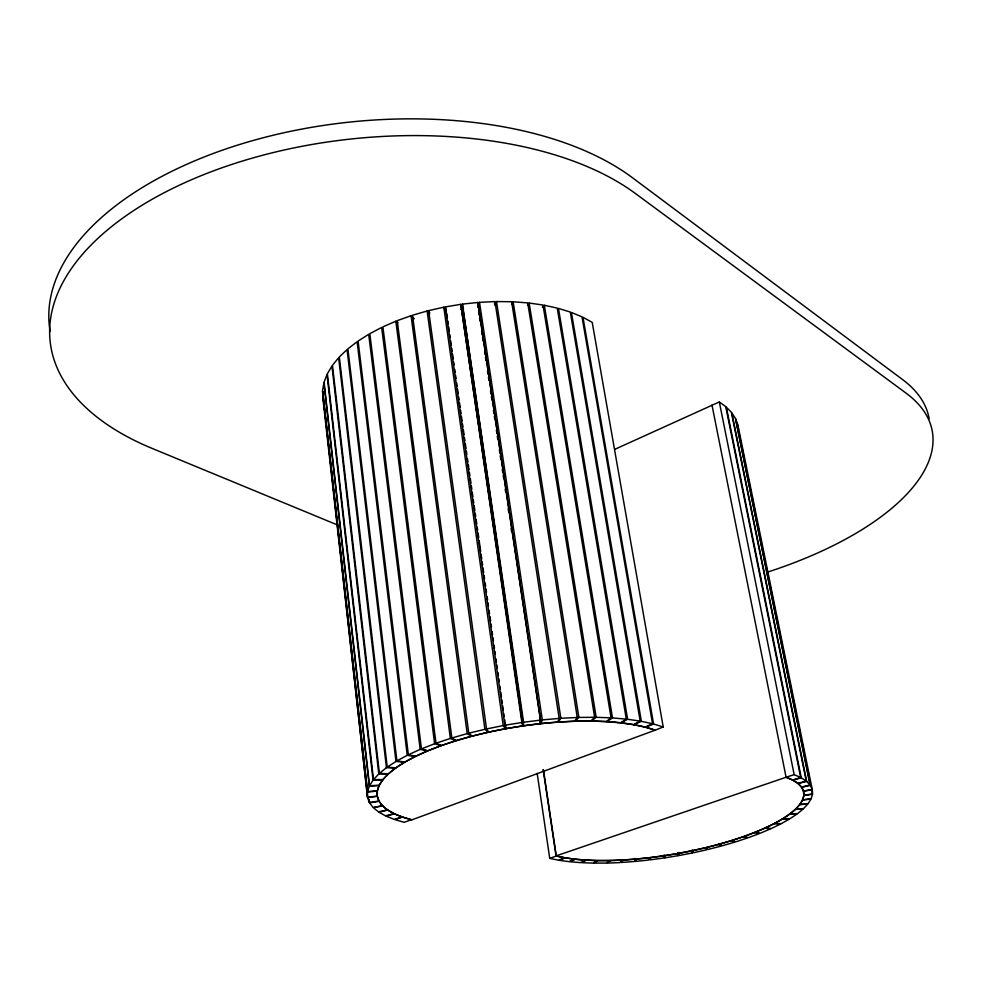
<?xml version="1.0" encoding="UTF-8"?>
<svg xmlns="http://www.w3.org/2000/svg" width="982" height="982" viewBox="0 0 982 982"><rect width="100%" height="100%" fill="white"/><g stroke="black" fill="none" stroke-linecap="round" stroke-linejoin="round"><path stroke-width="1.47" d="M523.431 725.821L523.578 722.249L462.362 304.125L477.952 302.456L540.628 720.101L540.382 723.685L523.431 725.821L462.362 304.125M478.541 307.501L479.511 302.333L494.977 301.584L559.175 718.419L557.739 722.126L540.959 723.611L478.762 309.011M494.462 304.162L494.977 301.584M812.482 794.266L811.193 798.612L802.552 799.888L803.792 795.555L812.482 794.266L811.611 789.344M367.563 791.566L369.293 786.226L323.876 382.943L322.587 390.492L367.563 791.566L377.358 790.817L379.162 785.477L369.293 786.226M540.959 723.611L542.322 719.916L479.511 302.333M494.977 305.439L496.511 301.56L511.647 301.732L577.256 717.486L574.654 721.254L558.304 722.089L560.845 718.296L496.511 301.56M635.44 861.41L636.839 858.992L650.096 857.617L648.648 860.036L635.44 861.41L634.937 858.391M511.597 304.359L513.144 301.793L527.727 302.886L594.638 717.29L590.906 721.083L575.207 721.242L578.877 717.437L594.638 717.29M369.551 785.686L373.062 780.15L327.006 374.523L324.085 382.182L369.551 785.686L379.248 785.293L382.82 779.769L373.062 780.15M527.518 305.046L529.151 303.045L542.997 305.021L611.062 717.842L606.275 721.61L591.434 721.095L596.172 717.314L611.062 717.842M373.504 779.598L378.794 773.951L388.307 773.939L382.968 779.585L373.504 779.598L327.374 373.749L331.941 366.077L378.794 773.951M542.334 307.194L544.335 305.267L557.236 308.103L626.307 719.131L620.55 722.813L606.766 721.647L612.498 717.928L626.307 719.131M379.408 773.374L386.442 767.678L395.599 768.071L388.516 773.755L379.408 773.374L332.468 365.316L338.643 357.73L386.442 767.678M387.239 767.114L395.967 761.443L404.621 762.228L395.869 767.875L387.239 767.114L339.33 356.969L347.063 349.58L395.967 761.443M627.621 719.278L620.992 722.862L633.55 724.667L640.19 721.107L570.297 312.055L558.476 308.422L627.621 719.278L640.19 721.107M396.912 760.878L407.248 755.318L415.288 756.496L404.952 762.044L396.912 760.878L347.91 348.843L357.117 341.736L407.248 755.318M641.369 721.316L633.955 724.741L645.125 727.134L652.539 723.746L581.995 316.842L571.414 312.46L641.369 721.316L652.539 723.746M614.769 449.339L719.315 401.957L725.759 406.658L800.698 777.499L792.646 780.076L786.079 777.241L556.033 855.911L543.169 769.643M408.365 754.765L420.186 749.376L427.489 750.96L415.668 756.312L408.365 754.765L358.099 341.049L368.692 334.322L420.186 749.376M397.931 322.71L395.844 321.212L382.894 326.859L435.996 743.239L441.532 745.522L455.844 740.759L450.357 738.452L435.996 743.239M653.582 724.016L645.481 727.22L655.141 730.178L663.218 726.987L592.22 322.366L582.989 317.309L653.582 724.016L663.218 726.987M421.45 748.861L434.621 743.73L441.065 745.682L427.907 750.776L421.45 748.861L369.809 333.684L381.654 327.448L434.621 743.73M549.736 858.391L556.303 855.985L564.957 857.777L558.402 860.171L549.736 858.391L537.191 773.423M414.294 318.794L411.065 315.701L397.194 320.672L451.855 737.998L456.348 740.6L471.642 736.255L467.199 733.615L451.855 737.998M556.033 855.911A138.572 39.39 -9.6 0 0 740.845 837.548A138.572 39.39 -9.6 0 0 786.079 777.241L794.168 774.638L800.698 777.499M427.121 311.012L412.501 315.234L468.77 733.198L472.182 736.119L488.238 732.241L484.899 729.307L427.121 311.012L429.588 314.35M801.275 777.805L792.842 780.174L797.875 783.415L806.259 781.058L731.381 412.293L726.336 407.149L801.275 777.805L806.259 781.058M806.676 781.402L798.022 783.526L801.484 787.11L810.089 784.999L735.408 418.369L731.811 412.833L806.676 781.402L810.089 784.999M468.77 733.198L484.899 729.307M522.854 725.907L521.884 722.494L504.895 725.268L505.951 728.669L522.854 725.907L460.803 304.334L445.312 306.9L505.386 728.779L488.791 732.118L486.544 728.939L428.618 310.619L443.778 307.194L446.012 311.932M810.359 785.379L801.57 787.245L803.46 791.136L812.175 789.283L810.359 785.379L735.69 418.933L737.838 424.776L812.286 789.688L812.531 793.837L803.804 795.408L803.497 791.271L812.286 789.688M486.544 728.939L503.214 725.575L505.386 728.779M692.703 852.879L691.659 850.829L678.329 853.407L679.409 855.457L692.703 852.879L692.163 849.86M369.625 802.932L379.101 801.226L382.44 805.682L373.037 807.376L369.625 802.932L369.281 799.888M664.691 857.887L678.071 855.69L677.862 853.493L664.433 855.69L664.691 857.887L664.176 854.868M367.612 797.679L377.321 796.267L379.015 801.067L369.367 802.478L367.612 797.679L322.992 399.306L324.514 404.965M523.578 722.249L540.628 720.101M367.526 797.188L377.297 796.095L377.333 791.001L367.489 792.093L367.526 797.188L322.538 391.241L367.489 792.093M542.322 719.916L559.175 718.419M560.845 718.296L577.256 717.486M337.685 525.051L152.112 448.406A320.083 168.83 -6.2 0 1 162.668 193.515A320.083 168.83 -6.2 0 1 635.342 193.454L906.055 393.131A260.795 112.537 -10.8 0 1 768.047 571.941M428.618 310.619L429.772 312.976M445.312 306.9L446.233 310.594M738.967 432.939L741.422 445.583M742.024 447.915L744.16 458.398M744.773 461.393L746.32 469.629M747.818 476.368L751.218 493.676M751.795 495.836L755.146 512.309M755.502 514.728L756.115 517.723M757.588 524.29L759.111 531.778M759.491 534.257L764.696 559.814M766.439 567.719L768.881 579.699M769.287 582.351L769.9 585.358M770.404 587.187L772.846 599.167M773.276 601.892L774.688 608.153M776.21 615.64L777.732 623.128M779.094 630.444L781.709 642.596M783.071 649.986L784.446 656.074M785.06 659.069L786.582 666.545M788.89 678.537L791.467 690.506M793.002 697.993L795.445 709.974M797.875 721.954L800.318 733.935M801.852 741.422L804.295 753.403M807.646 769.876L809.18 777.363M719.315 401.957L794.168 774.638M711.987 405.05L786.079 777.241M678.881 852.437L679.409 855.457M677.555 852.671L678.071 855.69M544.335 305.267L612.498 717.928M529.151 303.045L596.172 717.314M513.144 301.793L578.877 717.437M478.688 312.08L479.142 315.112M479.597 318.131L480.051 321.163M481.634 331.756L482.088 334.776M482.543 337.808L482.997 340.828M484.592 351.421L485.047 354.453M485.501 357.473L485.955 360.504M487.538 371.098L487.993 374.117M488.447 377.149L488.901 380.181M490.484 390.775L490.939 393.794M491.393 396.826L491.847 399.846M493.43 410.439L493.885 413.471M494.339 416.491L494.793 419.523M496.389 430.116L496.843 433.136M497.285 436.168L497.739 439.187M499.335 449.781L499.789 452.812M500.243 455.832L500.697 458.864M502.281 469.457L502.735 472.477M503.189 475.509L503.643 478.541M505.227 489.134L505.681 492.154M508.173 508.799L508.627 511.831M511.131 528.476L511.585 531.495M539.707 719.143L540.382 723.685M543.439 769.728L556.303 855.985M460.803 304.334L521.884 722.494M446.749 313.344L447.399 317.898M447.829 320.93L448.271 323.95M448.7 326.981L449.351 331.535M449.781 334.567L450.21 337.599M450.64 340.631L451.29 345.173M451.72 348.205L452.15 351.237M452.592 354.269L453.242 358.823M453.672 361.855L454.101 364.887M454.752 369.428L455.182 372.46M455.611 375.492L456.041 378.524M456.691 383.066L457.121 386.098M457.563 389.13L458.201 393.684M458.643 396.716L459.073 399.748M459.502 402.78L460.153 407.321M460.583 410.353L461.012 413.385M461.442 416.417L462.092 420.971M462.522 424.003L462.964 427.035M463.394 430.055L464.044 434.609M464.474 437.641L464.903 440.673M465.333 443.704L465.984 448.246M466.413 451.278L466.843 454.31M467.493 458.864L467.923 461.896M468.365 464.928L469.003 469.47M469.445 472.502L469.875 475.534M470.304 478.565L470.955 483.107M471.385 486.139L471.814 489.171M472.244 492.203L472.894 496.757M473.324 499.789L473.766 502.821M474.196 505.853L474.846 510.395M475.276 513.426L475.705 516.458M476.135 519.49L476.786 524.044M477.215 527.076L477.645 530.108M478.087 533.128L478.737 537.682M479.167 540.714L480.677 551.319M481.106 554.351L481.757 558.905M482.187 561.937L482.616 564.969M483.058 568.001L483.696 572.543M484.138 575.575L484.568 578.607M485.218 583.161L485.648 586.18M486.078 589.212L486.507 592.244M487.158 596.798L487.588 599.83M488.017 602.862L488.459 605.894M489.097 610.436L489.539 613.468M489.969 616.5L490.619 621.054M491.049 624.086L491.479 627.117M492.129 631.659L492.559 634.691M492.989 637.723L493.418 640.755M494.069 645.297L494.498 648.329M494.94 651.361L495.37 654.393M496.02 658.947L496.45 661.978M496.88 665.01L497.309 668.042M497.96 672.584L498.39 675.616M498.819 678.648L499.261 681.68M499.899 686.234L500.341 689.254M500.771 692.285L501.421 696.839M501.851 699.871L502.281 702.903M502.71 705.935L503.361 710.477M503.791 713.509L504.232 716.541M504.662 719.573L505.951 728.669M443.778 307.194L503.214 725.575M411.065 315.701L467.199 733.615M395.844 321.212L450.357 738.452M737.973 425.378L738.489 429.932M369.023 799.434L369.367 802.478M477.952 302.456L478.013 307.538M50.143 331.511A318.966 170.451 -6.1 0 1 261.998 138.069A318.966 170.451 -6.1 0 1 632.322 177.632L902.802 379.752A260.058 113.765 -10.8 0 1 929.168 418.921M460.853 309.428A140.131 69.427 -8 0 1 463.627 309.048M650.55 857.556L649.986 859.876L663.353 858.084L663.967 855.764L650.55 857.556M802.478 800.035L799.753 804.516L808.198 803.534L810.985 799.053L802.478 800.035M623.423 859.974L621.201 862.478L634.127 861.533L636.397 859.029L623.423 859.974M799.63 804.663L795.469 809.242L803.632 808.554L807.842 803.988L799.63 804.663M610.35 860.551L607.33 863.104L619.863 862.601L622.919 860.048L610.35 860.551M795.297 809.389L789.761 813.992L797.568 813.612L803.141 809.008L795.297 809.389M597.977 860.539L594.171 863.117L606.164 863.08L610.006 860.502L597.977 860.539M789.553 814.152L782.74 818.743L790.105 818.644L796.942 814.066L789.553 814.152M586.217 860.109L581.663 862.687L593.005 863.104L597.584 860.539L586.217 860.109M782.494 818.902L774.491 823.419L781.341 823.616L789.356 819.098L782.494 818.902M774.209 823.579L765.125 827.998L771.398 828.477L780.481 824.07L774.209 823.579M575.28 859.213L570.002 861.754L580.571 862.626L585.849 860.097L575.28 859.213M764.806 828.145L754.753 832.405L760.399 833.153L770.44 828.906L764.806 828.145M565.264 857.826L559.323 860.318L568.983 861.644L574.924 859.176L565.264 857.826M754.397 832.552L743.497 836.627L748.468 837.634L759.356 833.571L754.397 832.552M655.141 730.178L411.949 819.823A152.64 47.774 -8.5 0 1 438.782 746.516A152.64 47.774 -8.5 0 1 655.141 730.178M402.497 817.049L394.96 819.639L404.093 822.315L411.618 819.737L402.497 817.049M743.116 836.762L731.48 840.592L735.727 841.844L747.339 838.027L743.116 836.762M394.383 813.771L386.233 816.189L394.101 819.344L402.215 816.95L394.383 813.771M731.074 840.727L718.812 844.299L722.31 845.772L734.536 842.212L731.074 840.727M718.394 844.41L705.653 847.687L708.366 849.369L721.058 846.116L718.394 844.41M387.718 810.015L379.04 812.237L385.521 815.846L394.138 813.648L387.718 810.015M705.211 847.785L692.114 850.731L694.016 852.609L707.077 849.676L705.211 847.785M382.587 805.829L373.467 807.805L378.463 811.844L387.522 809.892L382.587 805.829"/></g></svg>
